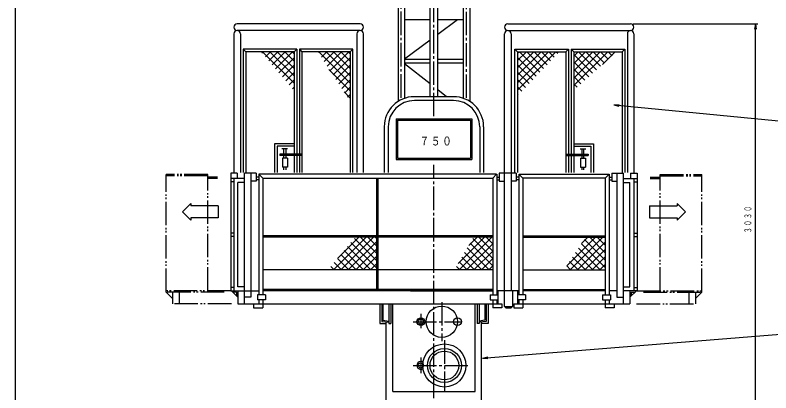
# Model space of a CAD drawing. Units: millimetres, scale not verified. Extents: x -15900 to 15420, y -11200 to 10886.
# Drawn here: x -15900 to -4335, y -4939 to 846 of the extents above; entities that cross this region are included whole.
import ezdxf
from ezdxf.enums import TextEntityAlignment as Align

# ---------------------------------------------------------------- set-up
doc = ezdxf.new("R2010")
doc.units = ezdxf.units.MM
doc.header["$LTSCALE"] = 40
doc.linetypes.add('CHAIN2', pattern=[12, 9, -1, 1, -1])
doc.linetypes.add('DOUBLE_CHAIN2', pattern=[12.8, 9, -1, 0.6, -0.6, 0.6, -1])
doc.layers.add('0-0_1', color=1, linetype='Continuous')
doc.styles.add('ＭＳ ゴシック', font='')
doc.styles.get('ＭＳ ゴシック').set_extended_font_data('MS Gothic')

# ---------------------------------------------------------------- blocks, each defined once
blk = doc.blocks.new('D1')
at = {"layer": '0-0_1', "color": 5}
for q in [(14743.87, 8008.66), (8152.54, 7493.83), (8154.79, 7465.71)]:
    blk.add_line((8073.92, 7473.37), q, dxfattribs=at)
blk.add_circle((14943.23, 8024.66), 200, dxfattribs=at)
at = {"layer": '0-0_1', "color": 7, "style": 'ＭＳ ゴシック'}
blk.add_text('７', height=207.4, dxfattribs=at).set_placement((14801.81, 7883.24), align=Align.BOTTOM_LEFT)
blk = doc.blocks.new('D2')
at = {"layer": '0-0_1', "color": 5}
for q in [(10161.29, 11359.87), (14742.01, 10897.21), (10158.54, 11331.8)]:
    blk.add_line((10080.29, 11353.63), q, dxfattribs=at)
blk.add_circle((14941.06, 10877.73), 200, dxfattribs=at)
at = {"layer": '0-0_1', "color": 7, "style": 'ＭＳ ゴシック'}
blk.add_text('９', height=207.4, dxfattribs=at).set_placement((14799.64, 10736.31), align=Align.BOTTOM_LEFT)
blk = doc.blocks.new('D32')
at = {"layer": '0-0_1', "color": 4}
for p, q in [((10379.42, 12591.44), (12287.48, 12591.44)), ((12247.48, 12591.44), (12233.37, 12511.44)), ((12247.48, 6531.44), (12247.48, 12591.44)), ((12247.48, 12591.44), (12261.58, 12511.44))]:
    blk.add_line(p, q, dxfattribs=at)
at = {"layer": '0-0_1', "color": 7, "insert": (12187.48, 9385.44), "char_height": 102.6, "attachment_point": 7, "rotation": 90, "style": 'ＭＳ ゴシック'}
blk.add_mtext('\\T1.17;\\W0.65;３０３０', dxfattribs=at)

msp = doc.modelspace()

# ---------------------------------------------------------------- linework, layer by layer
at = {"layer": '0-0_1', "color": 2, "linetype": 'CHAIN2'}
for p, q in [((-9490.58, -701.61), (-9490.58, 3853.97)), ((-9990.58, -419.11), (-9990.58, 3604.46)), ((-8990.58, -422.03), (-8990.58, 3604.46)), ((-9490.58, -10300.42), (-9490.58, -1446.7)), ((-9370.58, -3548.56), (-9370.58, -4148.56)), ((-9690.58, -3728.56), (-9690.58, -3948.56)), ((-9810.58, -3848.56), (-9070.58, -3848.56)), ((-9330.58, -4133.28), (-9330.58, -4908.56)), ((-9690.58, -4398.56), (-9690.58, -4638.56)), ((-9810.58, -4518.56), (-8940.58, -4518.56))]:
    msp.add_line(p, q, dxfattribs=at)
at = {"layer": '0-0_1'}
for p, q in [((-10039.18, 3604.46), (-10039.18, -475.52)), ((-9941.98, 3604.46), (-9941.98, -431.15)), ((-9550.58, -402.56), (-9550.58, 3604.46)), ((-9430.58, -402.56), (-9430.58, 3604.46)), ((-9039.18, -428.19), (-9039.18, 3604.46)), ((-8941.98, 3604.46), (-8941.98, -475.53)), ((-10620.58, 711.44), (-12500.58, 711.44)), ((-9941.98, 781.44), (-9550.58, 781.44)), ((-9430.58, 781.44), (-9039.18, 781.44)), ((-9430.58, 556.45), (-9129.18, 781.44)), ((-8360.58, 711.44), (-6480.58, 711.44)), ((-10620.58, 611.44), (-12500.58, 611.44)), ((-8360.58, 611.44), (-6480.58, 611.44)), ((-12550.58, 561.44), (-12550.58, -1563.63)), ((-12450.58, 561.44), (-12450.58, -1563.63)), ((-10670.58, 561.44), (-10670.58, -1563.63)), ((-10570.58, -1563.63), (-10570.58, 561.44)), ((-9941.98, 174.72), (-9550.58, 466.88)), ((-8410.58, -1563.63), (-8410.58, 561.44)), ((-8310.58, 561.44), (-8310.58, -1563.63)), ((-6530.58, 561.44), (-6530.58, -1563.63)), ((-6430.58, 561.44), (-6430.58, -1563.63)), ((-11590.58, 325.44), (-12410.58, 325.44)), ((-12410.58, 325.44), (-12410.58, -1563.63)), ((-12410.58, 325.44), (-12370.58, 285.44)), ((-11630.58, 285.44), (-12370.58, 285.44)), ((-12370.58, 285.44), (-12370.58, -1563.63)), ((-11590.58, 325.44), (-11630.58, 285.44)), ((-11630.58, 285.44), (-11630.58, -1282.56)), ((-11590.58, 325.44), (-11590.58, -1282.56)), ((-11550.58, 325.44), (-11550.58, -1282.56)), ((-10730.58, 325.44), (-11550.58, 325.44)), ((-11550.58, 325.44), (-11510.58, 285.44)), ((-10770.58, 285.44), (-11510.58, 285.44)), ((-11510.58, 285.44), (-11510.58, -1563.63)), ((-10730.58, 325.44), (-10770.58, 285.44)), ((-10770.58, 285.44), (-10770.58, -1563.63)), ((-10730.58, -1563.63), (-10730.58, 325.44)), ((-8250.58, 325.44), (-7430.58, 325.44)), ((-8250.58, -1563.63), (-8250.58, 325.44)), ((-8250.58, 325.44), (-8210.58, 285.44)), ((-8210.58, 285.44), (-7470.58, 285.44)), ((-8210.58, 285.44), (-8210.58, -1563.63)), ((-7430.58, 325.44), (-7470.58, 285.44)), ((-7470.58, 285.44), (-7470.58, -1563.63)), ((-7430.58, 325.44), (-7430.58, -1282.56)), ((-7390.58, 325.44), (-6570.58, 325.44)), ((-7390.58, 325.44), (-7390.58, -1282.56)), ((-7390.58, 325.44), (-7350.58, 285.44)), ((-7350.58, 285.44), (-6610.58, 285.44)), ((-7350.58, 285.44), (-7350.58, -1282.56)), ((-6570.58, 325.44), (-6610.58, 285.44)), ((-6610.58, 285.44), (-6610.58, -1563.63)), ((-6570.58, 325.44), (-6570.58, -1563.63)), ((-9550.58, 165.64), (-9941.98, 165.64)), ((-9039.18, 165.64), (-9430.58, 165.64)), ((-9550.58, 111.24), (-9941.98, 111.24)), ((-9550.58, -206.08), (-9941.98, 100.39)), ((-9039.18, 111.24), (-9430.58, 111.24)), ((-9299.64, -402.56), (-9430.58, -300.04)), ((-9190.58, -402.56), (-9790.58, -402.56)), ((-9190.58, -462.56), (-9790.58, -462.56)), ((-10250.58, -862.56), (-10250.58, -1563.63)), ((-10190.58, -862.56), (-10190.58, -1563.63)), ((-8790.58, -862.56), (-8790.58, -1563.63)), ((-8730.58, -862.56), (-8730.58, -1563.63)), ((-11630.58, -1122.56), (-11930.58, -1122.56)), ((-11930.58, -1122.56), (-11930.58, -1563.63)), ((-7350.58, -1122.56), (-7050.58, -1122.56)), ((-7050.58, -1122.56), (-7050.58, -1563.63)), ((-11630.58, -1162.56), (-11890.58, -1162.56)), ((-11890.58, -1162.56), (-11890.58, -1563.63)), ((-11730.03, -1202.56), (-11817.24, -1202.56)), ((-11785.58, -1282.56), (-11785.58, -1202.56)), ((-11755.58, -1202.56), (-11755.58, -1282.56)), ((-7350.58, -1162.56), (-7090.58, -1162.56)), ((-7251.13, -1202.56), (-7163.92, -1202.56)), ((-7225.58, -1202.56), (-7225.58, -1282.56)), ((-7195.58, -1282.56), (-7195.58, -1202.56)), ((-7090.58, -1162.56), (-7090.58, -1563.63)), ((-11510.58, -1282.56), (-11850.58, -1282.56)), ((-11850.58, -1282.56), (-11850.58, -1302.56)), ((-11510.58, -1302.56), (-11850.58, -1302.56)), ((-11730.58, -1342.56), (-11810.58, -1342.56)), ((-11810.58, -1342.56), (-11810.58, -1482.56)), ((-11785.58, -1342.56), (-11785.58, -1302.56)), ((-11755.58, -1302.56), (-11755.58, -1342.56)), ((-11730.58, -1342.56), (-11730.58, -1482.56)), ((-11630.58, -1302.56), (-11630.58, -1563.63)), ((-11590.58, -1302.56), (-11590.58, -1563.63)), ((-11550.58, -1302.56), (-11550.58, -1563.63)), ((-7470.58, -1282.56), (-7130.58, -1282.56)), ((-7470.58, -1302.56), (-7130.58, -1302.56)), ((-7430.58, -1302.56), (-7430.58, -1563.63)), ((-7390.58, -1302.56), (-7390.58, -1563.63)), ((-7350.58, -1302.56), (-7350.58, -1563.63)), ((-7250.58, -1342.56), (-7170.58, -1342.56)), ((-7250.58, -1342.56), (-7250.58, -1482.56)), ((-7225.58, -1302.56), (-7225.58, -1342.56)), ((-7195.58, -1342.56), (-7195.58, -1302.56)), ((-7170.58, -1342.56), (-7170.58, -1482.56)), ((-7130.58, -1282.56), (-7130.58, -1302.56)), ((-11730.58, -1482.56), (-11810.58, -1482.56)), ((-11785.58, -1522.56), (-11785.58, -1482.56)), ((-11755.58, -1482.56), (-11755.58, -1522.56)), ((-7250.58, -1482.56), (-7170.58, -1482.56)), ((-7225.58, -1482.56), (-7225.58, -1522.56)), ((-7195.58, -1522.56), (-7195.58, -1482.56)), ((-12500.58, -1574.56), (-12600.58, -1574.56)), ((-12600.58, -1574.56), (-12600.58, -3374.56)), ((-12500.58, -1574.56), (-12500.58, -1654.56)), ((-12210.58, -1574.56), (-12390.58, -1574.56)), ((-12390.58, -3574.56), (-12390.58, -1574.56)), ((-12290.58, -1574.56), (-12290.58, -3474.56)), ((-12210.58, -1574.56), (-12210.58, -1694.56)), ((-8532.33, -1588.56), (-12170.58, -1588.56)), ((-12170.58, -1588.56), (-12170.58, -3434.56)), ((-12170.58, -1588.56), (-12110.58, -1648.56)), ((-8532.33, -1588.56), (-8590.58, -1648.56)), ((-8530.58, -1588.56), (-8530.58, -3434.56)), ((-8490.58, -1574.56), (-8490.58, -1694.56)), ((-8230.58, -1574.56), (-8490.58, -1574.56)), ((-8410.58, -3614.56), (-8410.58, -1574.56)), ((-8310.58, -1574.56), (-8310.58, -3374.56)), ((-8190.58, -1588.56), (-8190.58, -3434.56)), ((-8190.58, -1588.56), (-8130.58, -1648.56)), ((-8188.83, -1588.56), (-6810.58, -1588.56)), ((-6810.58, -1588.56), (-6870.58, -1648.56)), ((-6810.58, -1588.56), (-6810.58, -3434.56)), ((-6770.58, -1574.56), (-6770.58, -1694.56)), ((-6770.58, -1574.56), (-6590.58, -1574.56)), ((-6690.58, -1574.56), (-6690.58, -3474.56)), ((-6590.58, -3574.56), (-6590.58, -1574.56)), ((-6480.58, -1574.56), (-6480.58, -1654.56)), ((-12390.58, -1654.56), (-12600.58, -1654.56)), ((-12550.58, -1704.56), (-12600.58, -1704.56)), ((-12550.58, -1654.56), (-12550.58, -3374.56)), ((-12390.58, -1714.56), (-12490.58, -1714.56)), ((-12490.58, -3314.56), (-12490.58, -1714.56)), ((-12210.58, -1694.56), (-12290.58, -1694.56)), ((-12170.58, -1634.56), (-12210.58, -1634.56)), ((-12170.58, -1674.56), (-12210.58, -1674.56)), ((-12110.58, -1648.56), (-8590.58, -1648.56)), ((-12110.58, -1648.56), (-12110.58, -3434.56)), ((-8590.58, -1648.56), (-8590.58, -3434.56)), ((-8530.58, -1634.56), (-8490.58, -1634.56)), ((-8530.58, -1674.56), (-8490.58, -1674.56)), ((-8490.58, -1694.56), (-8410.58, -1694.56)), ((-8190.58, -1634.56), (-8230.58, -1634.56)), ((-8190.58, -1674.56), (-8230.58, -1674.56)), ((-6870.58, -1648.56), (-8130.58, -1648.56)), ((-8130.58, -1648.56), (-8130.58, -3434.56)), ((-6870.58, -1648.56), (-6870.58, -3434.56)), ((-6810.58, -1634.56), (-6770.58, -1634.56)), ((-6810.58, -1674.56), (-6770.58, -1674.56)), ((-6770.58, -1694.56), (-6690.58, -1694.56)), ((-6590.58, -1654.56), (-6380.58, -1654.56)), ((-6590.58, -1714.56), (-6490.58, -1714.56)), ((-6490.58, -3314.56), (-6490.58, -1714.56)), ((-6430.58, -1654.56), (-6430.58, -3374.56)), ((-6430.58, -1704.56), (-6380.58, -1704.56)), ((-6380.58, -1654.56), (-6380.58, -1704.56)), ((-12550.58, -2494.56), (-12600.58, -2494.56)), ((-6430.58, -2494.56), (-6380.58, -2494.56)), ((-6380.58, -2494.56), (-6380.58, -2544.56)), ((-12550.58, -2544.56), (-12600.58, -2544.56)), ((-6430.58, -2544.56), (-6380.58, -2544.56)), ((-12550.58, -3324.56), (-12600.58, -3324.56)), ((-12390.58, -3314.56), (-12490.58, -3314.56)), ((-6590.58, -3314.56), (-6490.58, -3314.56)), ((-6430.58, -3324.56), (-6380.58, -3324.56)), ((-6380.58, -3324.56), (-6380.58, -3374.56)), ((-12600.58, -3374.56), (-12170.58, -3374.56)), ((-12490.58, -3474.56), (-12590.58, -3374.56)), ((-12510.58, -3394.56), (-12570.58, -3394.56)), ((-12510.58, -3394.56), (-12510.58, -3454.56)), ((-12490.58, -3374.56), (-12490.58, -3574.56)), ((-12190.58, -3434.56), (-12190.58, -3514.56)), ((-12070.58, -3434.56), (-12190.58, -3434.56)), ((-8590.58, -3374.56), (-12110.58, -3374.56)), ((-12070.58, -3434.56), (-12070.58, -3514.56)), ((-9850.58, -3374.56), (-8590.58, -3374.56)), ((-8630.58, -3434.56), (-8510.58, -3434.56)), ((-8630.58, -3434.56), (-8630.58, -3514.56)), ((-8190.58, -3374.56), (-8530.58, -3374.56)), ((-8510.58, -3374.56), (-8510.58, -3574.56)), ((-8290.58, -3374.56), (-8290.58, -3614.56)), ((-8210.58, -3374.56), (-8210.58, -3574.56)), ((-8090.58, -3434.56), (-8210.58, -3434.56)), ((-6870.58, -3374.56), (-8130.58, -3374.56)), ((-6910.58, -3434.56), (-6910.58, -3514.56)), ((-6910.58, -3434.56), (-6790.58, -3434.56)), ((-6690.58, -3374.56), (-6810.58, -3374.56)), ((-6790.58, -3434.56), (-6790.58, -3514.56)), ((-6380.58, -3374.56), (-6590.58, -3374.56)), ((-6490.58, -3374.56), (-6490.58, -3574.56)), ((-6490.58, -3474.56), (-6390.58, -3374.56)), ((-6470.58, -3394.56), (-6470.58, -3454.56)), ((-6470.58, -3394.56), (-6410.58, -3394.56)), ((-12490.58, -3574.56), (-8450.58, -3574.56)), ((-12290.58, -3474.56), (-12390.58, -3474.56)), ((-12250.58, -3574.56), (-12250.58, -3634.56)), ((-12070.58, -3514.56), (-12190.58, -3514.56)), ((-12170.58, -3514.56), (-12170.58, -3574.56)), ((-12110.58, -3514.56), (-12110.58, -3634.56)), ((-10320.58, -3574.56), (-10320.58, -3874.56)), ((-10290.58, -3574.56), (-10290.58, -3844.56)), ((-10180.58, -3574.56), (-10180.58, -3874.56)), ((-10150.58, -3574.56), (-10150.58, -3874.56)), ((-8830.58, -3574.56), (-8830.58, -3874.56)), ((-8800.58, -3574.56), (-8800.58, -3874.56)), ((-8690.58, -3574.56), (-8690.58, -3844.56)), ((-8660.58, -3574.56), (-8660.58, -3874.56)), ((-8630.58, -3514.56), (-8510.58, -3514.56)), ((-8590.58, -3514.56), (-8590.58, -3634.56)), ((-8530.58, -3514.56), (-8530.58, -3574.56)), ((-8450.58, -3574.56), (-8450.58, -3634.56)), ((-8270.58, -3574.56), (-8270.58, -3634.56)), ((-8270.58, -3574.56), (-6490.58, -3574.56)), ((-8190.58, -3514.56), (-8190.58, -3574.56)), ((-8130.58, -3514.56), (-8130.58, -3634.56)), ((-6910.58, -3514.56), (-6790.58, -3514.56)), ((-6870.58, -3514.56), (-6870.58, -3634.56)), ((-6810.58, -3514.56), (-6810.58, -3574.56)), ((-6730.58, -3574.56), (-6730.58, -3634.56)), ((-6690.58, -3474.56), (-6590.58, -3474.56)), ((-12250.58, -3634.56), (-12110.58, -3634.56)), ((-8450.58, -3634.56), (-8590.58, -3634.56)), ((-8410.58, -3614.56), (-8390.58, -3634.56)), ((-8410.58, -3614.56), (-8290.58, -3614.56)), ((-8390.58, -3634.56), (-8310.58, -3634.56)), ((-8290.58, -3614.56), (-8310.58, -3634.56)), ((-8270.58, -3634.56), (-8130.58, -3634.56)), ((-6730.58, -3634.56), (-6870.58, -3634.56)), ((-10320.58, -3874.56), (-10220.58, -3874.56)), ((-10290.58, -3844.56), (-10180.58, -3854.56)), ((-10220.58, -5158.56), (-10220.58, -3850.93)), ((-10180.58, -3874.56), (-10150.58, -3874.56)), ((-8800.58, -3874.56), (-8830.58, -3874.56)), ((-8690.58, -3844.56), (-8800.58, -3854.56)), ((-8760.58, -5158.56), (-8760.58, -3850.93)), ((-8660.58, -3874.56), (-8760.58, -3874.56))]:
    msp.add_line(p, q, dxfattribs=at)
at = {"layer": '0-0_1', "color": 2}
for p, q in [((-12122.34, 268.51), (-12105.41, 285.44)), ((-12114, 285.44), (-11630.58, -197.98)), ((-12070.25, 207.46), (-11992.27, 285.44)), ((-12018.17, 146.41), (-11879.13, 285.44)), ((-12000.86, 285.44), (-11630.58, -84.84)), ((-11966.08, 85.36), (-11766, 285.44)), ((-11913.99, 24.31), (-11652.86, 285.44)), ((-11887.73, 285.44), (-11630.58, 28.29)), ((-11774.59, 285.44), (-11630.58, 141.43)), ((-11661.45, 285.44), (-11630.58, 254.57)), ((-11258.68, 272.17), (-11245.41, 285.44)), ((-11254, 285.44), (-10770.58, -197.98)), ((-11213.96, 203.75), (-11132.27, 285.44)), ((-11169.24, 135.33), (-11019.13, 285.44)), ((-11140.86, 285.44), (-10770.58, -84.84)), ((-11124.52, 66.91), (-10906, 285.44)), ((-11079.81, -1.5), (-10792.86, 285.44)), ((-11027.73, 285.44), (-10770.58, 28.29)), ((-10914.59, 285.44), (-10770.58, 141.43)), ((-10801.45, 285.44), (-10770.58, 254.57)), ((-8210.58, 263.99), (-8189.13, 285.44)), ((-8210.58, 150.86), (-8076, 285.44)), ((-8210.58, 37.72), (-7962.86, 285.44)), ((-8210.58, -75.42), (-7849.72, 285.44)), ((-8210.58, -188.55), (-7736.59, 285.44)), ((-8210.58, -301.69), (-7623.45, 285.44)), ((-8184.04, 285.44), (-7869.7, -28.9)), ((-8070.9, 285.44), (-7814.71, 29.24)), ((-7957.76, 285.44), (-7759.71, 87.39)), ((-7844.63, 285.44), (-7704.72, 145.53)), ((-7731.49, 285.44), (-7649.72, 203.67)), ((-7618.35, 285.44), (-7594.73, 261.81)), ((-7350.58, 218.9), (-7284.04, 285.44)), ((-7350.58, 105.76), (-7170.9, 285.44)), ((-7350.58, -7.38), (-7057.76, 285.44)), ((-7350.58, -120.51), (-6944.63, 285.44)), ((-7350.58, -233.65), (-6831.49, 285.44)), ((-7350.58, 243.94), (-7062.68, -43.96)), ((-7278.94, 285.44), (-7003.18, 9.68)), ((-7165.8, 285.44), (-6943.67, 63.31)), ((-7052.66, 285.44), (-6884.17, 116.95)), ((-6939.53, 285.44), (-6824.67, 170.59)), ((-6911.24, 92.55), (-6718.35, 285.44)), ((-6826.39, 285.44), (-6765.17, 224.22)), ((-6713.25, 285.44), (-6705.67, 277.86)), ((-11861.9, -36.73), (-11630.58, 194.58)), ((-11035.09, -69.92), (-10770.58, 194.58)), ((-8210.58, 198.85), (-7924.7, -87.04)), ((-7350.58, 130.8), (-7122.18, -97.6)), ((-11809.81, -97.78), (-11630.58, 81.45)), ((-11097.27, 15.57), (-10770.58, -311.12)), ((-10990.37, -138.34), (-10770.58, 81.45)), ((-8210.58, 85.71), (-7979.69, -145.18)), ((-7350.58, 17.67), (-7181.68, -151.24)), ((-11757.72, -158.83), (-11630.58, -31.69)), ((-10945.65, -206.76), (-10770.58, -31.69)), ((-8210.58, -27.43), (-8034.69, -203.32)), ((-7350.58, -95.47), (-7241.18, -204.87)), ((-11705.63, -219.88), (-11630.58, -144.83)), ((-10900.93, -275.18), (-10770.58, -144.83)), ((-8210.58, -140.56), (-8089.68, -261.46)), ((-7350.58, -208.61), (-7300.68, -258.51)), ((-11653.54, -280.93), (-11630.58, -257.97)), ((-10865.62, -329.22), (-10770.58, -424.25)), ((-10856.22, -343.6), (-10770.58, -257.97)), ((-8210.58, -253.7), (-8144.68, -319.61)), ((-10811.5, -412.02), (-10770.58, -371.1)), ((-8210.58, -366.84), (-8199.67, -377.75)), ((-10070.58, -742.56), (-10070.58, -1362.56)), ((-10070.58, -742.56), (-8910.58, -742.56)), ((-10050.58, -762.56), (-8930.58, -762.56)), ((-10050.58, -762.56), (-10050.58, -1342.56)), ((-8930.58, -762.56), (-8930.58, -1342.56)), ((-8910.58, -742.56), (-8910.58, -1362.56)), ((-10070.58, -1362.56), (-8910.58, -1362.56)), ((-10050.58, -1342.56), (-8930.58, -1342.56)), ((-10370.58, -1648.56), (-10370.58, -3354.56)), ((-10350.58, -1648.56), (-10350.58, -3354.56)), ((-13210.58, -2036.13), (-13340.58, -2166.14)), ((-13210.58, -2036.13), (-13210.58, -2076.13)), ((-12790.58, -2076.13), (-13210.58, -2076.13)), ((-12790.58, -2076.13), (-12790.58, -2256.13)), ((-6190.58, -2076.13), (-5770.58, -2076.13)), ((-6190.58, -2076.13), (-6190.58, -2256.13)), ((-5770.58, -2036.13), (-5640.58, -2166.14)), ((-5770.58, -2036.13), (-5770.58, -2076.13)), ((-13210.58, -2296.13), (-13340.58, -2166.13)), ((-5770.58, -2296.13), (-5640.57, -2166.13)), ((-12790.58, -2256.13), (-13210.58, -2256.13)), ((-13210.58, -2256.13), (-13210.58, -2296.13)), ((-6190.58, -2256.13), (-5770.58, -2256.13)), ((-5770.58, -2256.13), (-5770.58, -2296.13)), ((-10370.58, -2534.56), (-12110.58, -2534.56)), ((-8590.58, -2534.56), (-10350.58, -2534.56)), ((-8130.58, -2534.56), (-6870.58, -2534.56)), ((-10370.58, -2554.56), (-12110.58, -2554.56)), ((-11027.56, -3054.56), (-10527.56, -2554.56)), ((-10963.03, -2876.89), (-10640.7, -2554.56)), ((-10914.43, -3054.56), (-10414.43, -2554.56)), ((-10801.29, -3054.56), (-10370.58, -2623.85)), ((-10760.54, -2635), (-10370.58, -3024.96)), ((-10708.99, -2573.41), (-10370.58, -2911.82)), ((-10614.7, -2554.56), (-10370.58, -2798.68)), ((-10501.56, -2554.56), (-10370.58, -2685.54)), ((-10388.43, -2554.56), (-10370.58, -2572.41)), ((-8590.58, -2554.56), (-10350.58, -2554.56)), ((-9121.79, -2958.99), (-8717.37, -2554.56)), ((-9104.23, -3054.56), (-8604.23, -2554.56)), ((-8991.1, -3054.56), (-8590.58, -2654.05)), ((-8958.67, -2682.73), (-8830.51, -2554.56)), ((-8937.86, -2647.48), (-8590.58, -2994.76)), ((-8895.86, -2576.35), (-8590.58, -2881.63)), ((-8804.51, -2554.56), (-8590.58, -2768.49)), ((-8691.37, -2554.56), (-8590.58, -2655.35)), ((-8130.58, -2554.56), (-6870.58, -2554.56)), ((-7456.88, -2991.13), (-7020.31, -2554.56)), ((-7407.17, -3054.56), (-6907.17, -2554.56)), ((-7294.04, -3054.56), (-6870.58, -2631.1)), ((-7232.99, -2655.29), (-6870.58, -3017.71)), ((-7230.61, -2651.73), (-7133.45, -2554.56)), ((-7187.74, -2587.41), (-6870.58, -2904.57)), ((-7107.45, -2554.56), (-6870.58, -2791.43)), ((-6994.32, -2554.56), (-6870.58, -2678.3)), ((-6881.18, -2554.56), (-6870.58, -2565.16)), ((-10863.64, -2758.17), (-10567.25, -3054.56)), ((-10812.09, -2696.58), (-10454.11, -3054.56)), ((-10688.15, -3054.56), (-10370.58, -2736.99)), ((-8979.86, -2718.62), (-8643.92, -3054.56)), ((-8877.96, -3054.56), (-8590.58, -2767.18)), ((-7278.25, -2723.17), (-6946.86, -3054.56)), ((-7180.9, -3054.56), (-6870.58, -2744.24)), ((-10966.75, -2881.34), (-10793.52, -3054.56)), ((-10915.2, -2819.75), (-10680.39, -3054.56)), ((-10575.02, -3054.56), (-10370.58, -2850.13)), ((-9063.87, -2860.89), (-8870.19, -3054.56)), ((-9021.87, -2789.75), (-8757.06, -3054.56)), ((-8764.82, -3054.56), (-8590.58, -2880.32)), ((-7368.76, -2858.94), (-7173.14, -3054.56)), ((-7323.5, -2791.06), (-7060, -3054.56)), ((-7067.77, -3054.56), (-6870.58, -2857.38)), ((-11069.85, -3004.5), (-11019.8, -3054.56)), ((-11018.3, -2942.92), (-10906.66, -3054.56)), ((-10461.88, -3054.56), (-10370.58, -2963.26)), ((-9147.87, -3003.15), (-9096.47, -3054.56)), ((-9105.87, -2932.02), (-8983.33, -3054.56)), ((-8651.69, -3054.56), (-8590.58, -2993.46)), ((-7459.27, -2994.7), (-7399.41, -3054.56)), ((-7414.01, -2926.82), (-7286.27, -3054.56)), ((-6954.63, -3054.56), (-6870.58, -2970.51)), ((-10370.58, -3054.56), (-12110.58, -3054.56)), ((-8590.58, -3054.56), (-10350.58, -3054.56)), ((-8130.58, -3054.56), (-6870.58, -3054.56)), ((-8590.58, -3354.56), (-12110.58, -3354.56)), ((-8130.58, -3354.56), (-6870.58, -3354.56)), ((-10120.58, -4918.56), (-10120.58, -3574.56)), ((-8860.58, -4918.56), (-8860.58, -3574.56)), ((-10120.58, -4918.56), (-8860.58, -4918.56))]:
    msp.add_line(p, q, dxfattribs=at)
at = {"layer": '0-0_1', "color": 2, "linetype": 'DOUBLE_CHAIN2'}
for p, q in [((-13590.58, -3394.56), (-13590.58, -1594.56)), ((-12950.58, -1594.56), (-13590.58, -1594.56)), ((-12950.58, -1614.56), (-13590.58, -1614.56)), ((-12950.58, -3374.56), (-12950.58, -1594.56)), ((-6030.58, -3374.56), (-6030.58, -1594.56)), ((-6030.58, -1594.56), (-5390.58, -1594.56)), ((-6030.58, -1614.56), (-5390.58, -1614.56)), ((-5390.58, -3394.56), (-5390.58, -1594.56)), ((-12800.58, -1634.56), (-12950.58, -1634.56)), ((-12800.58, -1654.56), (-12950.58, -1654.56)), ((-6180.58, -1634.56), (-6030.58, -1634.56)), ((-6180.58, -1654.56), (-6030.58, -1654.56)), ((-12600.58, -3374.56), (-13590.58, -3374.56)), ((-13590.58, -3394.56), (-13490.58, -3494.56)), ((-12699.6, -3394.56), (-13590.58, -3394.56)), ((-13490.58, -3394.56), (-13490.58, -3574.56)), ((-13390.58, -3394.56), (-13390.58, -3574.56)), ((-6380.58, -3374.56), (-5390.58, -3374.56)), ((-6281.56, -3394.56), (-5390.58, -3394.56)), ((-5590.58, -3394.56), (-5590.58, -3574.56)), ((-5390.58, -3394.56), (-5490.58, -3494.56)), ((-5490.58, -3394.56), (-5490.58, -3574.56)), ((-12590.64, -3574.56), (-13490.58, -3574.56)), ((-6390.52, -3574.56), (-5490.58, -3574.56))]:
    msp.add_line(p, q, dxfattribs=at)
at = {"layer": '0-0_1', "color": 7}
msp.add_lwpolyline([(-15900, -11200), (15420, -11200), (15420, 10886.4), (-15900, 10886.4)], close=True, dxfattribs=at)
at = {"layer": '0-0_1'}
for points in [[(-8230.58, -1574.56), (-8230.58, -1694.56), (-8310.58, -1694.56)], [(-6480.58, -1574.56), (-6380.58, -1574.56), (-6380.58, -3374.56)], [(-8090.58, -3434.56), (-8090.58, -3514.56), (-8210.58, -3514.56)], [(-10270.58, -3574.56), (-10270.58, -3822.71), (-10180.58, -3838.56)], [(-8710.58, -3574.56), (-8710.58, -3822.71), (-8800.58, -3838.56)]]:
    msp.add_lwpolyline(points, dxfattribs=at)
for centre, radius in [((-9370.58, -3848.56), 240), ((-9690.58, -3848.56), 60), ((-9690.58, -3848.56), 40), ((-9130.58, -3848.56), 60), ((-9330.58, -4518.56), 330), ((-9330.58, -4518.56), 260), ((-9330.58, -4518.56), 220), ((-9690.58, -4518.56), 40)]:
    msp.add_circle(centre, radius, dxfattribs=at)
for centre, radius, start, end in [((-12500.58, 661.44), 50, 90, 270), ((-10620.58, 661.44), 50, 270, 90), ((-8360.58, 661.44), 50, 90, 270), ((-6480.58, 661.44), 50, 270, 90), ((-12500.58, 561.44), 50, 0, 180), ((-10620.58, 561.44), 50, 0, 180), ((-8360.58, 561.44), 50, 0, 180), ((-6480.58, 561.44), 50, 0, 180), ((-9790.58, -862.56), 460, 90, 180), ((-9790.58, -862.56), 400, 90, 180), ((-9190.58, -862.56), 460, 0, 90), ((-9190.58, -862.56), 400, 0, 90), ((-9690.58, -4518.56), 60, 55.77955, 304.22045)]:
    msp.add_arc(centre, radius, start, end, dxfattribs=at)

# ---------------------------------------------------------------- block references
for name in ['D32', 'D2', 'D1']:
    msp.add_blockref(name, (-16820, -11880), dxfattribs=at)

# ---------------------------------------------------------------- texts
at = {"layer": '0-0_1', "color": 7, "insert": (-9710.84, -1151.57), "char_height": 132, "attachment_point": 7, "style": 'ＭＳ ゴシック'}
msp.add_mtext('\\T1.17;\\W0.8;７５０', dxfattribs=at)

doc.saveas('drawing.dxf')
